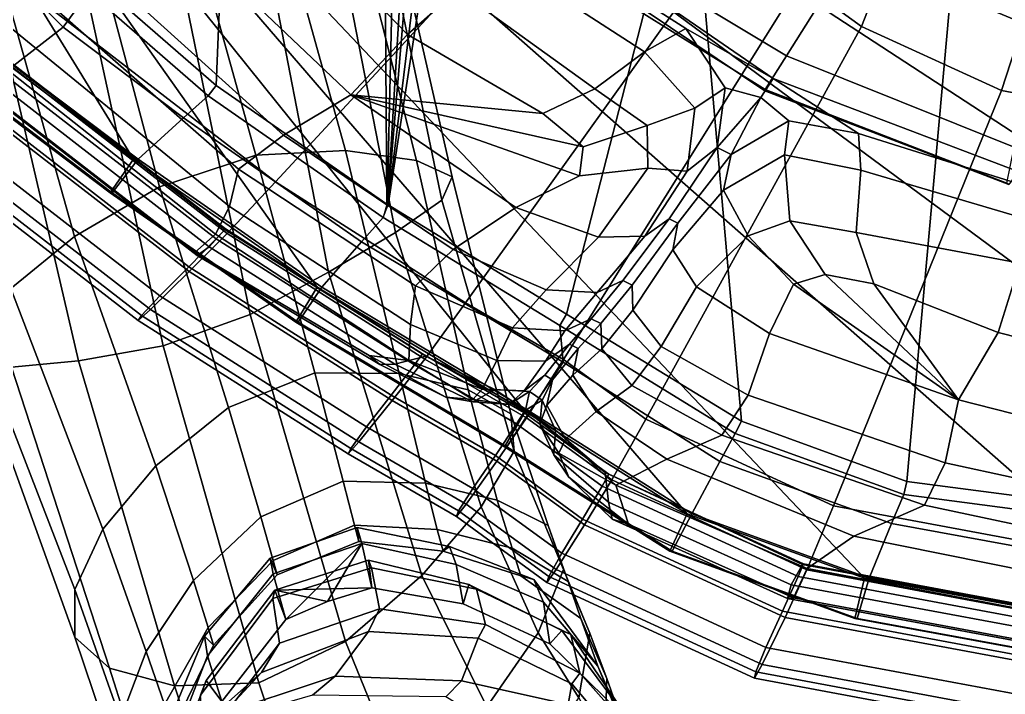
# Model space of a CAD drawing. Extents: x -0.99 to 0.99, y -0.79 to 0.79.
# Drawn here: x -0.6014 to -0.3155, y -0.5333 to -0.3376 of the extents above; entities that cross this region are included whole.
import ezdxf

# ---------------------------------------------------------------- set-up
doc = ezdxf.new("R2010")
doc.units = 0
doc.linetypes.add('SOLIDLINE', pattern=[0])
for name, color, linetype in [('1', 1, 'SOLIDLINE'), ('5', 1, 'SOLIDLINE'), ('8', 1, 'SOLIDLINE'), ('9', 1, 'SOLIDLINE'), ('bot', 1, 'SOLIDLINE'), ('leg', 1, 'SOLIDLINE')]:
    doc.layers.add(name, color=color, linetype=linetype)

msp = doc.modelspace()

# ---------------------------------------------------------------- linework, layer by layer
at = {"layer": '1'}
for points in [[(-0.078449, 0.373302, -0.13669), (-0.357274, -0.339561, -0.143683), (-0.375162, -0.326507, -0.14206)], [(-0.078449, 0.373302, -0.13669), (-0.31659, -0.358195, -0.145136), (-0.357274, -0.339561, -0.143683)], [(-0.078449, 0.373302, -0.13669), (-0.234803, -0.373565, -0.142995), (-0.31659, -0.358195, -0.145136)], [(-0.60283, -0.326225, -0.202786), (-0.493934, -0.244072, -0.144168), (-0.437443, -0.287616, -0.139072), (-0.527236, -0.384674, -0.165928)], [(-0.527236, -0.384674, -0.165928), (-0.437443, -0.287616, -0.139072), (-0.396445, -0.313912, -0.140513), (-0.472095, -0.419718, -0.180776)], [(-0.38283, -0.354708, 0.211376), (-0.444307, -0.312438, 0.214353), (-0.453956, -0.310929, 0.212966), (-0.408174, -0.340194, 0.198162)], [(-0.472095, -0.419718, -0.180776), (-0.396445, -0.313912, -0.140513), (-0.375162, -0.326507, -0.14206), (-0.443653, -0.436179, -0.199171)], [(-0.619797, -0.338902, -0.22577), (-0.60283, -0.326225, -0.202786), (-0.527236, -0.384674, -0.165928), (-0.541265, -0.399638, -0.18455)], [(-0.443653, -0.436179, -0.199171), (-0.375162, -0.326507, -0.14206), (-0.357274, -0.339561, -0.143683), (-0.419847, -0.453493, -0.221677)], [(-0.632959, -0.348282, -0.230692), (-0.619797, -0.338902, -0.22577), (-0.541265, -0.399638, -0.18455), (-0.552253, -0.410699, -0.187834)], [(-0.623312, -0.340219, -0.198934), (-0.632827, -0.34707, -0.192438), (-0.552403, -0.409269, -0.150731), (-0.544472, -0.40119, -0.157965)], [(-0.619966, -0.337717, -0.195061), (-0.623312, -0.340219, -0.198934), (-0.544472, -0.40119, -0.157965), (-0.54171, -0.398241, -0.154698)], [(-0.620267, -0.337847, -0.191746), (-0.619966, -0.337717, -0.195061), (-0.54171, -0.398241, -0.154698), (-0.541931, -0.398434, -0.151509)], [(-0.419847, -0.453493, -0.221677), (-0.357274, -0.339561, -0.143683), (-0.31659, -0.358195, -0.145136), (-0.365345, -0.478625, -0.254166)], [(-0.386452, -0.360207, 0.198431), (-0.38283, -0.354708, 0.211376), (-0.408174, -0.340194, 0.198162), (-0.396832, -0.357379, 0.192728)], [(-0.646398, -0.3576, -0.225708), (-0.632959, -0.348282, -0.230692), (-0.552253, -0.410699, -0.187834), (-0.563536, -0.421685, -0.181622)], [(-0.632827, -0.34707, -0.192438), (-0.64285, -0.354207, -0.191676), (-0.560773, -0.417684, -0.149085), (-0.552403, -0.409269, -0.150731)], [(-0.64285, -0.354207, -0.191676), (-0.649344, -0.359068, -0.200903), (-0.566143, -0.423417, -0.157333), (-0.560773, -0.417684, -0.149085)], [(-0.396832, -0.357379, 0.192728), (-0.399155, -0.374731, 0.162583), (-0.386452, -0.360207, 0.198431)], [(-0.378353, -0.366907, 0.194309), (-0.358107, -0.370608, 0.204214), (-0.38283, -0.354708, 0.211376), (-0.386452, -0.360207, 0.198431)], [(-0.358107, -0.370608, 0.204214), (-0.305234, -0.387293, 0.217152), (-0.311799, -0.381615, 0.21918), (-0.38283, -0.354708, 0.211376)], [(-0.650605, -0.360314, -0.214645), (-0.646398, -0.3576, -0.225708), (-0.563536, -0.421685, -0.181622), (-0.567115, -0.424885, -0.170472)], [(-0.649344, -0.359068, -0.200903), (-0.650605, -0.360314, -0.214645), (-0.567115, -0.424885, -0.170472), (-0.566143, -0.423417, -0.157333)], [(-0.395071, -0.376754, 0.162578), (-0.386452, -0.360207, 0.198431), (-0.399155, -0.374731, 0.162583)], [(-0.378353, -0.366907, 0.194309), (-0.386452, -0.360207, 0.198431), (-0.395071, -0.376754, 0.162578)], [(-0.365345, -0.478625, -0.254166), (-0.31659, -0.358195, -0.145136), (-0.234803, -0.373565, -0.142995), (-0.254378, -0.499304, -0.264685)], [(-0.395071, -0.376754, 0.162578), (-0.399155, -0.374731, 0.162583), (-0.413047, -0.395372, 0.107935), (-0.410476, -0.396648, 0.107894)], [(-0.541265, -0.399638, -0.18455), (-0.527236, -0.384674, -0.165928), (-0.472095, -0.419718, -0.180776), (-0.483954, -0.436036, -0.200373)], [(-0.410476, -0.396648, 0.107894), (-0.413047, -0.395372, 0.107935), (-0.426515, -0.413256, 0.031368), (-0.423787, -0.4146, 0.031236)], [(-0.552253, -0.410699, -0.187834), (-0.541265, -0.399638, -0.18455), (-0.483954, -0.436036, -0.200373), (-0.493356, -0.448105, -0.203545)], [(-0.54171, -0.398241, -0.154698), (-0.544472, -0.40119, -0.157965), (-0.486939, -0.437731, -0.173353), (-0.484599, -0.434512, -0.170022)], [(-0.541931, -0.398434, -0.151509), (-0.54171, -0.398241, -0.154698), (-0.484599, -0.434512, -0.170022), (-0.483627, -0.435216, -0.167082)], [(-0.544472, -0.40119, -0.157965), (-0.552403, -0.409269, -0.150731), (-0.493712, -0.446545, -0.165844), (-0.486939, -0.437731, -0.173353)], [(-0.563536, -0.421685, -0.181622), (-0.552253, -0.410699, -0.187834), (-0.493356, -0.448105, -0.203545), (-0.503064, -0.460092, -0.196979)], [(-0.552403, -0.409269, -0.150731), (-0.560773, -0.417684, -0.149085), (-0.500874, -0.455726, -0.163892), (-0.493712, -0.446545, -0.165844)], [(-0.423787, -0.4146, 0.031236), (-0.426515, -0.413256, 0.031368), (-0.435696, -0.424369, -0.05045), (-0.432895, -0.425725, -0.051088)], [(-0.560773, -0.417684, -0.149085), (-0.566143, -0.423417, -0.157333), (-0.505422, -0.461982, -0.172168), (-0.500874, -0.455726, -0.163892)], [(-0.483954, -0.436036, -0.200373), (-0.472095, -0.419718, -0.180776), (-0.443653, -0.436179, -0.199171), (-0.454412, -0.453112, -0.220273)], [(-0.567115, -0.424885, -0.170472), (-0.563536, -0.421685, -0.181622), (-0.503064, -0.460092, -0.196979), (-0.506184, -0.463584, -0.185549)], [(-0.566143, -0.423417, -0.157333), (-0.567115, -0.424885, -0.170472), (-0.506184, -0.463584, -0.185549), (-0.505422, -0.461982, -0.172168)], [(-0.441938, -0.431709, -0.122773), (-0.439473, -0.432969, -0.123858), (-0.432895, -0.425725, -0.051088), (-0.435696, -0.424369, -0.05045)], [(-0.439473, -0.432969, -0.123858), (-0.440945, -0.440708, -0.122579), (-0.432537, -0.433059, -0.050736), (-0.432895, -0.425725, -0.051088)], [(-0.449099, -0.440693, -0.1602), (-0.446918, -0.442054, -0.161805), (-0.439473, -0.432969, -0.123858), (-0.441938, -0.431709, -0.122773)], [(-0.484599, -0.434512, -0.170022), (-0.486939, -0.437731, -0.173353), (-0.457283, -0.454872, -0.192983), (-0.455161, -0.451529, -0.189465)], [(-0.483627, -0.435216, -0.167082), (-0.484599, -0.434512, -0.170022), (-0.455161, -0.451529, -0.189465), (-0.454729, -0.450877, -0.185206)], [(-0.446918, -0.442054, -0.161805), (-0.448476, -0.449376, -0.159057), (-0.440945, -0.440708, -0.122579), (-0.439473, -0.432969, -0.123858)], [(-0.493356, -0.448105, -0.203545), (-0.483954, -0.436036, -0.200373), (-0.454412, -0.453112, -0.220273), (-0.462996, -0.465655, -0.223853)], [(-0.463655, -0.444845, -0.174932), (-0.483627, -0.435216, -0.167082), (-0.454729, -0.450877, -0.185206)], [(-0.454412, -0.453112, -0.220273), (-0.443653, -0.436179, -0.199171), (-0.419847, -0.453493, -0.221677), (-0.429694, -0.471089, -0.244745)], [(-0.486939, -0.437731, -0.173353), (-0.493712, -0.446545, -0.165844), (-0.463457, -0.464034, -0.185594), (-0.457283, -0.454872, -0.192983)], [(-0.449829, -0.447981, -0.176056), (-0.446918, -0.442054, -0.161805), (-0.449099, -0.440693, -0.1602), (-0.453593, -0.445484, -0.172909)], [(-0.448476, -0.449376, -0.159057), (-0.446918, -0.442054, -0.161805), (-0.449829, -0.447981, -0.176056), (-0.450585, -0.454948, -0.171024)], [(-0.454729, -0.450877, -0.185206), (-0.453593, -0.445484, -0.172909), (-0.463655, -0.444845, -0.174932)], [(-0.453593, -0.445484, -0.172909), (-0.454729, -0.450877, -0.185206), (-0.449829, -0.447981, -0.176056)], [(-0.503064, -0.460092, -0.196979), (-0.493356, -0.448105, -0.203545), (-0.462996, -0.465655, -0.223853), (-0.471889, -0.478114, -0.217506)], [(-0.493712, -0.446545, -0.165844), (-0.500874, -0.455726, -0.163892), (-0.469997, -0.473578, -0.183793), (-0.463457, -0.464034, -0.185594)], [(-0.446022, -0.456693, -0.190144), (-0.449829, -0.447981, -0.176056), (-0.454729, -0.450877, -0.185206)], [(-0.455161, -0.451529, -0.189465), (-0.457283, -0.454872, -0.192983), (-0.43247, -0.47292, -0.217393), (-0.430529, -0.469444, -0.213631)], [(-0.454729, -0.450877, -0.185206), (-0.455161, -0.451529, -0.189465), (-0.430529, -0.469444, -0.213631), (-0.431611, -0.468928, -0.209185)], [(-0.446022, -0.456693, -0.190144), (-0.454729, -0.450877, -0.185206), (-0.431611, -0.468928, -0.209185)], [(-0.462996, -0.465655, -0.223853), (-0.454412, -0.453112, -0.220273), (-0.429694, -0.471089, -0.244745), (-0.437593, -0.484129, -0.248982)], [(-0.429694, -0.471089, -0.244745), (-0.419847, -0.453493, -0.221677), (-0.365345, -0.478625, -0.254166), (-0.373071, -0.497216, -0.278644)], [(-0.500874, -0.455726, -0.163892), (-0.505422, -0.461982, -0.172168), (-0.474121, -0.480076, -0.192357), (-0.469997, -0.473578, -0.183793)], [(-0.457283, -0.454872, -0.192983), (-0.463457, -0.464034, -0.185594), (-0.438143, -0.482444, -0.210368), (-0.43247, -0.47292, -0.217393)], [(-0.506184, -0.463584, -0.185549), (-0.503064, -0.460092, -0.196979), (-0.471889, -0.478114, -0.217506), (-0.474774, -0.481741, -0.205998)], [(-0.505422, -0.461982, -0.172168), (-0.506184, -0.463584, -0.185549), (-0.474774, -0.481741, -0.205998), (-0.474121, -0.480076, -0.192357)], [(-0.471889, -0.478114, -0.217506), (-0.462996, -0.465655, -0.223853), (-0.437593, -0.484129, -0.248982), (-0.445803, -0.497082, -0.243183)], [(-0.463457, -0.464034, -0.185594), (-0.469997, -0.473578, -0.183793), (-0.444161, -0.492362, -0.20896), (-0.438143, -0.482444, -0.210368)], [(-0.437593, -0.484129, -0.248982), (-0.429694, -0.471089, -0.244745), (-0.373071, -0.497216, -0.278644), (-0.379401, -0.510979, -0.283261)], [(-0.430529, -0.469444, -0.213631), (-0.43247, -0.47292, -0.217393), (-0.375627, -0.499146, -0.252492), (-0.374104, -0.49548, -0.248632)], [(-0.431611, -0.468928, -0.209185), (-0.430529, -0.469444, -0.213631), (-0.374104, -0.49548, -0.248632), (-0.374365, -0.495653, -0.245232)], [(-0.469997, -0.473578, -0.183793), (-0.474121, -0.480076, -0.192357), (-0.447929, -0.499125, -0.217921), (-0.444161, -0.492362, -0.20896)], [(-0.43247, -0.47292, -0.217393), (-0.438143, -0.482444, -0.210368), (-0.380154, -0.509202, -0.246053), (-0.375627, -0.499146, -0.252492)], [(-0.474774, -0.481741, -0.205998), (-0.471889, -0.478114, -0.217506), (-0.445803, -0.497082, -0.243183), (-0.448492, -0.500856, -0.231767)], [(-0.474121, -0.480076, -0.192357), (-0.474774, -0.481741, -0.205998), (-0.448492, -0.500856, -0.231767), (-0.447929, -0.499125, -0.217921)], [(-0.373071, -0.497216, -0.278644), (-0.365345, -0.478625, -0.254166), (-0.254378, -0.499304, -0.264685), (-0.257686, -0.518705, -0.28855)], [(-0.438143, -0.482444, -0.210368), (-0.444161, -0.492362, -0.20896), (-0.384978, -0.51967, -0.244997), (-0.380154, -0.509202, -0.246053)], [(-0.445803, -0.497082, -0.243183), (-0.437593, -0.484129, -0.248982), (-0.379401, -0.510979, -0.283261), (-0.386051, -0.524649, -0.278139)], [(-0.444161, -0.492362, -0.20896), (-0.447929, -0.499125, -0.217921), (-0.387934, -0.526805, -0.253897), (-0.384978, -0.51967, -0.244997)], [(-0.448492, -0.500856, -0.231767), (-0.445803, -0.497082, -0.243183), (-0.386051, -0.524649, -0.278139), (-0.388288, -0.52863, -0.267304)], [(-0.379401, -0.510979, -0.283261), (-0.373071, -0.497216, -0.278644), (-0.257686, -0.518705, -0.28855), (-0.260825, -0.533062, -0.292931)], [(-0.374104, -0.49548, -0.248632), (-0.375627, -0.499146, -0.252492), (-0.259793, -0.520719, -0.263832), (-0.259122, -0.516889, -0.260166)], [(-0.374365, -0.495653, -0.245232), (-0.374104, -0.49548, -0.248632), (-0.259122, -0.516889, -0.260166), (-0.259287, -0.517086, -0.25698)], [(-0.447929, -0.499125, -0.217921), (-0.448492, -0.500856, -0.231767), (-0.388288, -0.52863, -0.267304), (-0.387934, -0.526805, -0.253897)], [(-0.375627, -0.499146, -0.252492), (-0.380154, -0.509202, -0.246053), (-0.26199, -0.531203, -0.257591), (-0.259793, -0.520719, -0.263832)], [(-0.386051, -0.524649, -0.278139), (-0.379401, -0.510979, -0.283261), (-0.260825, -0.533062, -0.292931), (-0.26431, -0.54732, -0.287956)], [(-0.380154, -0.509202, -0.246053), (-0.384978, -0.51967, -0.244997), (-0.264387, -0.542129, -0.25642), (-0.26199, -0.531203, -0.257591)], [(-0.384978, -0.51967, -0.244997), (-0.387934, -0.526805, -0.253897), (-0.265689, -0.549569, -0.26479), (-0.264387, -0.542129, -0.25642)], [(-0.388288, -0.52863, -0.267304), (-0.386051, -0.524649, -0.278139), (-0.26431, -0.54732, -0.287956), (-0.26562, -0.551474, -0.27756)], [(-0.387934, -0.526805, -0.253897), (-0.388288, -0.52863, -0.267304), (-0.26562, -0.551474, -0.27756), (-0.265689, -0.549569, -0.26479)]]:
    msp.add_3dface(points, dxfattribs=at)
at = {"layer": '5'}
for points in [[(-0.360016, -0.317919, 0.354181), (-0.298265, -0.343669, 0.359447), (-0.280662, -0.297073, 0.451169), (-0.332414, -0.275139, 0.448842)], [(-0.439285, -0.311834, 0.274953), (-0.379012, -0.348141, 0.272626), (-0.360016, -0.317919, 0.354181), (-0.417008, -0.284306, 0.35578)], [(-0.385168, -0.357895, 0.237336), (-0.379012, -0.348141, 0.272626), (-0.439285, -0.311834, 0.274953), (-0.448145, -0.318558, 0.240047)], [(-0.38283, -0.354708, 0.211376), (-0.385287, -0.358287, 0.220491), (-0.447119, -0.316689, 0.221799), (-0.444307, -0.312438, 0.214353)], [(-0.448145, -0.318558, 0.240047), (-0.447119, -0.316689, 0.221799), (-0.385287, -0.358287, 0.220491), (-0.385168, -0.357895, 0.237336)], [(-0.379012, -0.348141, 0.272626), (-0.31298, -0.374602, 0.277281), (-0.298265, -0.343669, 0.359447), (-0.360016, -0.317919, 0.354181)], [(-0.315063, -0.38502, 0.242174), (-0.31298, -0.374602, 0.277281), (-0.379012, -0.348141, 0.272626), (-0.385168, -0.357895, 0.237336)], [(-0.311799, -0.381615, 0.21918), (-0.314487, -0.385408, 0.226119), (-0.385287, -0.358287, 0.220491), (-0.38283, -0.354708, 0.211376)], [(-0.385168, -0.357895, 0.237336), (-0.385287, -0.358287, 0.220491), (-0.314487, -0.385408, 0.226119), (-0.315063, -0.38502, 0.242174)]]:
    msp.add_3dface(points, dxfattribs=at)
at = {"layer": '8'}
for points in [[(-0.528358, -0.275906, 0.220274), (-0.542784, -0.286315, 0.19344), (-0.4889, -0.341933, 0.177016), (-0.474295, -0.328979, 0.201441)], [(-0.565482, -0.30238, 0.12733), (-0.505397, -0.359429, 0.118203), (-0.4889, -0.341933, 0.177016), (-0.542784, -0.286315, 0.19344)], [(-0.586222, -0.31572, 0.030135), (-0.524924, -0.371111, 0.033688), (-0.505397, -0.359429, 0.118203), (-0.565482, -0.30238, 0.12733)], [(-0.453956, -0.310929, 0.212966), (-0.463292, -0.319016, 0.208211), (-0.420153, -0.346971, 0.193109), (-0.408174, -0.340194, 0.198162)], [(-0.602416, -0.324526, -0.052624), (-0.538004, -0.381017, -0.040469), (-0.524924, -0.371111, 0.033688), (-0.586222, -0.31572, 0.030135)], [(-0.434557, -0.357693, 0.189878), (-0.420153, -0.346971, 0.193109), (-0.463292, -0.319016, 0.208211), (-0.474295, -0.328979, 0.201441)], [(-0.602416, -0.324526, -0.052624), (-0.614044, -0.331727, -0.120848), (-0.540602, -0.391833, -0.094914), (-0.538004, -0.381017, -0.040469)], [(-0.474295, -0.328979, 0.201441), (-0.4889, -0.341933, 0.177016), (-0.44973, -0.364792, 0.174947), (-0.434557, -0.357693, 0.189878)], [(-0.614044, -0.331727, -0.120848), (-0.62262, -0.338299, -0.155508), (-0.544673, -0.399841, -0.12036), (-0.540602, -0.391833, -0.094914)], [(-0.62262, -0.338299, -0.155508), (-0.629726, -0.344008, -0.172171), (-0.550619, -0.405127, -0.132447), (-0.544673, -0.399841, -0.12036)], [(-0.541931, -0.398434, -0.151509), (-0.546469, -0.403516, -0.146419), (-0.626004, -0.341866, -0.187221), (-0.620267, -0.337847, -0.191746)], [(-0.396832, -0.357379, 0.192728), (-0.408174, -0.340194, 0.198162), (-0.420153, -0.346971, 0.193109), (-0.405557, -0.363283, 0.191248)], [(-0.629867, -0.344405, -0.180866), (-0.626004, -0.341866, -0.187221), (-0.546469, -0.403516, -0.146419), (-0.549946, -0.406027, -0.14008)], [(-0.505397, -0.359429, 0.118203), (-0.44973, -0.364792, 0.174947), (-0.4889, -0.341933, 0.177016)], [(-0.549946, -0.406027, -0.14008), (-0.550619, -0.405127, -0.132447), (-0.629726, -0.344008, -0.172171), (-0.629867, -0.344405, -0.180866)], [(-0.419389, -0.36832, 0.185769), (-0.405557, -0.363283, 0.191248), (-0.420153, -0.346971, 0.193109), (-0.434557, -0.357693, 0.189878)], [(-0.405557, -0.363283, 0.191248), (-0.407843, -0.381558, 0.160366), (-0.399155, -0.374731, 0.162583), (-0.396832, -0.357379, 0.192728)], [(-0.524924, -0.371111, 0.033688), (-0.475733, -0.404262, 0.034963), (-0.457524, -0.392128, 0.112138), (-0.505397, -0.359429, 0.118203)], [(-0.505397, -0.359429, 0.118203), (-0.457524, -0.392128, 0.112138), (-0.43903, -0.382888, 0.155433)], [(-0.505397, -0.359429, 0.118203), (-0.43903, -0.382888, 0.155433), (-0.43794, -0.374496, 0.169872)], [(-0.505397, -0.359429, 0.118203), (-0.43794, -0.374496, 0.169872), (-0.44973, -0.364792, 0.174947)], [(-0.419389, -0.36832, 0.185769), (-0.434557, -0.357693, 0.189878), (-0.44973, -0.364792, 0.174947), (-0.43794, -0.374496, 0.169872)], [(-0.419204, -0.380708, 0.165889), (-0.407843, -0.381558, 0.160366), (-0.405557, -0.363283, 0.191248), (-0.419389, -0.36832, 0.185769)], [(-0.43794, -0.374496, 0.169872), (-0.43903, -0.382888, 0.155433), (-0.419204, -0.380708, 0.165889), (-0.419389, -0.36832, 0.185769)], [(-0.538004, -0.381017, -0.040469), (-0.486579, -0.414834, -0.040478), (-0.475733, -0.404262, 0.034963), (-0.524924, -0.371111, 0.033688)], [(-0.399155, -0.374731, 0.162583), (-0.407843, -0.381558, 0.160366), (-0.420048, -0.400441, 0.109652), (-0.413047, -0.395372, 0.107935)], [(-0.538004, -0.381017, -0.040469), (-0.540602, -0.391833, -0.094914), (-0.488068, -0.426022, -0.10293), (-0.486579, -0.414834, -0.040478)], [(-0.419204, -0.380708, 0.165889), (-0.43903, -0.382888, 0.155433), (-0.457524, -0.392128, 0.112138), (-0.43353, -0.400703, 0.111901)], [(-0.43353, -0.400703, 0.111901), (-0.420048, -0.400441, 0.109652), (-0.407843, -0.381558, 0.160366), (-0.419204, -0.380708, 0.165889)], [(-0.540602, -0.391833, -0.094914), (-0.544673, -0.399841, -0.12036), (-0.4886, -0.436495, -0.13491), (-0.488068, -0.426022, -0.10293)], [(-0.43353, -0.400703, 0.111901), (-0.457524, -0.392128, 0.112138), (-0.475733, -0.404262, 0.034963), (-0.448706, -0.415992, 0.034268)], [(-0.413047, -0.395372, 0.107935), (-0.420048, -0.400441, 0.109652), (-0.433952, -0.416734, 0.032734), (-0.426515, -0.413256, 0.031368)], [(-0.544673, -0.399841, -0.12036), (-0.550619, -0.405127, -0.132447), (-0.500028, -0.434982, -0.139427), (-0.4886, -0.436495, -0.13491)], [(-0.546469, -0.403516, -0.146419), (-0.541931, -0.398434, -0.151509), (-0.483627, -0.435216, -0.167082), (-0.492609, -0.437575, -0.158107)], [(-0.448706, -0.415992, 0.034268), (-0.433952, -0.416734, 0.032734), (-0.420048, -0.400441, 0.109652), (-0.43353, -0.400703, 0.111901)], [(-0.496985, -0.437599, -0.148458), (-0.500028, -0.434982, -0.139427), (-0.550619, -0.405127, -0.132447), (-0.549946, -0.406027, -0.14008)], [(-0.549946, -0.406027, -0.14008), (-0.546469, -0.403516, -0.146419), (-0.492609, -0.437575, -0.158107), (-0.496985, -0.437599, -0.148458)], [(-0.448706, -0.415992, 0.034268), (-0.475733, -0.404262, 0.034963), (-0.486579, -0.414834, -0.040478), (-0.458523, -0.426955, -0.044781)], [(-0.426515, -0.413256, 0.031368), (-0.433952, -0.416734, 0.032734), (-0.443296, -0.427848, -0.048327), (-0.435696, -0.424369, -0.05045)], [(-0.458523, -0.426955, -0.044781), (-0.486579, -0.414834, -0.040478), (-0.488068, -0.426022, -0.10293), (-0.463074, -0.436492, -0.112619)], [(-0.458523, -0.426955, -0.044781), (-0.443296, -0.427848, -0.048327), (-0.433952, -0.416734, 0.032734), (-0.448706, -0.415992, 0.034268)], [(-0.435696, -0.424369, -0.05045), (-0.443296, -0.427848, -0.048327), (-0.448921, -0.436653, -0.119155), (-0.441938, -0.431709, -0.122773)], [(-0.463074, -0.436492, -0.112619), (-0.488068, -0.426022, -0.10293), (-0.4886, -0.436495, -0.13491), (-0.467288, -0.444772, -0.144917)], [(-0.463074, -0.436492, -0.112619), (-0.448921, -0.436653, -0.119155), (-0.443296, -0.427848, -0.048327), (-0.458523, -0.426955, -0.044781)], [(-0.441938, -0.431709, -0.122773), (-0.448921, -0.436653, -0.119155), (-0.455116, -0.44531, -0.154359), (-0.449099, -0.440693, -0.1602)], [(-0.500028, -0.434982, -0.139427), (-0.496985, -0.437599, -0.148458), (-0.477839, -0.447067, -0.15427)], [(-0.477839, -0.447067, -0.15427), (-0.470028, -0.44779, -0.152231), (-0.4886, -0.436495, -0.13491), (-0.500028, -0.434982, -0.139427)], [(-0.483627, -0.435216, -0.167082), (-0.463655, -0.444845, -0.174932), (-0.469921, -0.448444, -0.16642), (-0.492609, -0.437575, -0.158107)], [(-0.467288, -0.444772, -0.144917), (-0.4886, -0.436495, -0.13491), (-0.470028, -0.44779, -0.152231)], [(-0.467288, -0.444772, -0.144917), (-0.455116, -0.44531, -0.154359), (-0.448921, -0.436653, -0.119155), (-0.463074, -0.436492, -0.112619)], [(-0.496985, -0.437599, -0.148458), (-0.492609, -0.437575, -0.158107), (-0.469921, -0.448444, -0.16642), (-0.477839, -0.447067, -0.15427)], [(-0.455116, -0.44531, -0.154359), (-0.459436, -0.449252, -0.164072), (-0.453593, -0.445484, -0.172909), (-0.449099, -0.440693, -0.1602)], [(-0.470028, -0.44779, -0.152231), (-0.459436, -0.449252, -0.164072), (-0.455116, -0.44531, -0.154359), (-0.467288, -0.444772, -0.144917)], [(-0.463655, -0.444845, -0.174932), (-0.453593, -0.445484, -0.172909), (-0.459436, -0.449252, -0.164072), (-0.469921, -0.448444, -0.16642)], [(-0.477839, -0.447067, -0.15427), (-0.469921, -0.448444, -0.16642), (-0.459436, -0.449252, -0.164072), (-0.470028, -0.44779, -0.152231)]]:
    msp.add_3dface(points, dxfattribs=at)
at = {"layer": '9'}
for points in [[(-0.397253, -0.387081, 0.159347), (-0.379622, -0.376828, 0.191561), (-0.378353, -0.366907, 0.194309), (-0.395071, -0.376754, 0.162578)], [(-0.379622, -0.376828, 0.191561), (-0.357392, -0.381258, 0.202471), (-0.358107, -0.370608, 0.204214), (-0.378353, -0.366907, 0.194309)], [(-0.358107, -0.370608, 0.204214), (-0.357392, -0.381258, 0.202471), (-0.307648, -0.395985, 0.215814), (-0.305234, -0.387293, 0.217152)], [(-0.410476, -0.396648, 0.107894), (-0.412, -0.404405, 0.109476), (-0.397253, -0.387081, 0.159347), (-0.395071, -0.376754, 0.162578)], [(-0.378049, -0.395983, 0.174399), (-0.379622, -0.376828, 0.191561), (-0.397253, -0.387081, 0.159347), (-0.390149, -0.400263, 0.155941)], [(-0.379622, -0.376828, 0.191561), (-0.378049, -0.395983, 0.174399), (-0.358792, -0.399388, 0.184235), (-0.357392, -0.381258, 0.202471)], [(-0.31133, -0.408235, 0.203649), (-0.307648, -0.395985, 0.215814), (-0.357392, -0.381258, 0.202471), (-0.358792, -0.399388, 0.184235)], [(-0.390149, -0.400263, 0.155941), (-0.397253, -0.387081, 0.159347), (-0.412, -0.404405, 0.109476), (-0.405121, -0.415059, 0.110562)], [(-0.423787, -0.4146, 0.031236), (-0.423534, -0.421865, 0.03223), (-0.412, -0.404405, 0.109476), (-0.410476, -0.396648, 0.107894)], [(-0.390149, -0.400263, 0.155941), (-0.376961, -0.414368, 0.148739), (-0.367779, -0.411564, 0.162645), (-0.378049, -0.395983, 0.174399)], [(-0.367779, -0.411564, 0.162645), (-0.35362, -0.4142, 0.169304), (-0.358792, -0.399388, 0.184235), (-0.378049, -0.395983, 0.174399)], [(-0.405121, -0.415059, 0.110562), (-0.383893, -0.428676, 0.110509), (-0.376961, -0.414368, 0.148739), (-0.390149, -0.400263, 0.155941)], [(-0.358792, -0.399388, 0.184235), (-0.35362, -0.4142, 0.169304), (-0.31761, -0.42837, 0.17018), (-0.31133, -0.408235, 0.203649)], [(-0.405121, -0.415059, 0.110562), (-0.412, -0.404405, 0.109476), (-0.423534, -0.421865, 0.03223), (-0.415313, -0.432442, 0.032656)], [(-0.31133, -0.408235, 0.203649), (-0.31761, -0.42837, 0.17018), (-0.239099, -0.44829, 0.172637), (-0.233812, -0.425641, 0.214302)], [(-0.329143, -0.447836, 0.114396), (-0.367779, -0.411564, 0.162645), (-0.376961, -0.414368, 0.148739)], [(-0.329143, -0.447836, 0.114396), (-0.35362, -0.4142, 0.169304), (-0.367779, -0.411564, 0.162645)], [(-0.329143, -0.447836, 0.114396), (-0.376961, -0.414368, 0.148739), (-0.383893, -0.428676, 0.110509)], [(-0.329143, -0.447836, 0.114396), (-0.31761, -0.42837, 0.17018), (-0.35362, -0.4142, 0.169304)], [(-0.432895, -0.425725, -0.051088), (-0.432537, -0.433059, -0.050736), (-0.423534, -0.421865, 0.03223), (-0.423787, -0.4146, 0.031236)], [(-0.415313, -0.432442, 0.032656), (-0.390123, -0.446556, 0.030999), (-0.383893, -0.428676, 0.110509), (-0.405121, -0.415059, 0.110562)], [(-0.415313, -0.432442, 0.032656), (-0.423534, -0.421865, 0.03223), (-0.432537, -0.433059, -0.050736), (-0.423908, -0.443742, -0.052395)], [(-0.390123, -0.446556, 0.030999), (-0.333012, -0.466153, 0.025661), (-0.329143, -0.447836, 0.114396), (-0.383893, -0.428676, 0.110509)], [(-0.329143, -0.447836, 0.114396), (-0.244371, -0.46947, 0.110799), (-0.239099, -0.44829, 0.172637), (-0.31761, -0.42837, 0.17018)], [(-0.423908, -0.443742, -0.052395), (-0.432537, -0.433059, -0.050736), (-0.440945, -0.440708, -0.122579), (-0.434196, -0.451281, -0.124958)], [(-0.423908, -0.443742, -0.052395), (-0.397725, -0.458078, -0.058947), (-0.390123, -0.446556, 0.030999), (-0.415313, -0.432442, 0.032656)], [(-0.434196, -0.451281, -0.124958), (-0.440945, -0.440708, -0.122579), (-0.448476, -0.449376, -0.159057), (-0.443094, -0.459328, -0.1613)], [(-0.434196, -0.451281, -0.124958), (-0.413687, -0.465072, -0.135214), (-0.397725, -0.458078, -0.058947), (-0.423908, -0.443742, -0.052395)], [(-0.446522, -0.463838, -0.18557), (-0.450585, -0.454948, -0.171024), (-0.449829, -0.447981, -0.176056), (-0.446022, -0.456693, -0.190144)], [(-0.397725, -0.458078, -0.058947), (-0.338983, -0.47847, -0.073711), (-0.333012, -0.466153, 0.025661), (-0.390123, -0.446556, 0.030999)], [(-0.333012, -0.466153, 0.025661), (-0.247511, -0.484694, 0.018046), (-0.244371, -0.46947, 0.110799), (-0.329143, -0.447836, 0.114396)], [(-0.443094, -0.459328, -0.1613), (-0.448476, -0.449376, -0.159057), (-0.450585, -0.454948, -0.171024), (-0.445067, -0.463334, -0.170433)], [(-0.443094, -0.459328, -0.1613), (-0.428482, -0.472619, -0.174384), (-0.413687, -0.465072, -0.135214), (-0.434196, -0.451281, -0.124958)], [(-0.446522, -0.463838, -0.18557), (-0.442118, -0.47026, -0.181308), (-0.445067, -0.463334, -0.170433), (-0.450585, -0.454948, -0.171024)], [(-0.430633, -0.477568, -0.206266), (-0.446522, -0.463838, -0.18557), (-0.446022, -0.456693, -0.190144), (-0.431611, -0.468928, -0.209185)], [(-0.445067, -0.463334, -0.170433), (-0.428482, -0.472619, -0.174384), (-0.443094, -0.459328, -0.1613)], [(-0.397725, -0.458078, -0.058947), (-0.413687, -0.465072, -0.135214), (-0.359416, -0.487448, -0.162386), (-0.338983, -0.47847, -0.073711)], [(-0.442118, -0.47026, -0.181308), (-0.446522, -0.463838, -0.18557), (-0.430633, -0.477568, -0.206266), (-0.429536, -0.482467, -0.199104)], [(-0.424832, -0.483964, -0.19356), (-0.428482, -0.472619, -0.174384), (-0.445067, -0.463334, -0.170433), (-0.442118, -0.47026, -0.181308)], [(-0.413687, -0.465072, -0.135214), (-0.428482, -0.472619, -0.174384), (-0.372995, -0.496788, -0.205237), (-0.359416, -0.487448, -0.162386)], [(-0.338983, -0.47847, -0.073711), (-0.250274, -0.497323, -0.085055), (-0.247511, -0.484694, 0.018046), (-0.333012, -0.466153, 0.025661)], [(-0.442118, -0.47026, -0.181308), (-0.429536, -0.482467, -0.199104), (-0.424832, -0.483964, -0.19356)], [(-0.377619, -0.501531, -0.239471), (-0.430633, -0.477568, -0.206266), (-0.431611, -0.468928, -0.209185), (-0.374365, -0.495653, -0.245232)], [(-0.428482, -0.472619, -0.174384), (-0.424832, -0.483964, -0.19356), (-0.376992, -0.505324, -0.223129), (-0.372995, -0.496788, -0.205237)], [(-0.429536, -0.482467, -0.199104), (-0.430633, -0.477568, -0.206266), (-0.377619, -0.501531, -0.239471), (-0.378707, -0.505479, -0.231954)], [(-0.338983, -0.47847, -0.073711), (-0.359416, -0.487448, -0.162386), (-0.255768, -0.508259, -0.177641), (-0.250274, -0.497323, -0.085055)], [(-0.378707, -0.505479, -0.231954), (-0.376992, -0.505324, -0.223129), (-0.424832, -0.483964, -0.19356), (-0.429536, -0.482467, -0.199104)], [(-0.359416, -0.487448, -0.162386), (-0.372995, -0.496788, -0.205237), (-0.26028, -0.518206, -0.219979), (-0.255768, -0.508259, -0.177641)], [(-0.259287, -0.517086, -0.25698), (-0.260815, -0.52319, -0.251972), (-0.377619, -0.501531, -0.239471), (-0.374365, -0.495653, -0.245232)], [(-0.372995, -0.496788, -0.205237), (-0.376992, -0.505324, -0.223129), (-0.261953, -0.526638, -0.236641), (-0.26028, -0.518206, -0.219979)], [(-0.378707, -0.505479, -0.231954), (-0.377619, -0.501531, -0.239471), (-0.260815, -0.52319, -0.251972), (-0.261869, -0.527156, -0.245204)], [(-0.261869, -0.527156, -0.245204), (-0.261953, -0.526638, -0.236641), (-0.376992, -0.505324, -0.223129), (-0.378707, -0.505479, -0.231954)]]:
    msp.add_3dface(points, dxfattribs=at)
at = {"layer": 'bot'}
for points in [[(-0.747472, -0.087281, -0.237876), (-0.604478, -0.350867, -0.263323), (-0.568407, -0.378083, -0.275918)], [(-0.747472, -0.087281, -0.237876), (-0.568407, -0.378083, -0.275918), (-0.515106, -0.415168, -0.29271)], [(-0.747472, -0.087281, -0.237876), (-0.515106, -0.415168, -0.29271), (-0.454788, -0.451221, -0.291745)], [(-0.747472, -0.087281, -0.237876), (-0.454788, -0.451221, -0.291745), (-0.407816, -0.4809, -0.285953)], [(-0.747472, -0.087281, -0.237876), (-0.407816, -0.4809, -0.285953), (-0.35634, -0.499574, -0.284188)], [(-0.747472, -0.087281, -0.237876), (-0.35634, -0.499574, -0.284188), (-0.258202, -0.517515, -0.285007)], [(-0.747472, -0.087281, -0.237876), (-0.258202, -0.517515, -0.285007), (-0.153982, -0.525869, -0.281586)], [(-0.747472, -0.087281, -0.237876), (-0.153982, -0.525869, -0.281586), (-0.080644, -0.5219, -0.28083)], [(-0.747472, -0.087281, -0.237876), (-0.080644, -0.5219, -0.28083), (-0.006176, -0.510575, -0.276463)], [(-0.747472, -0.087281, -0.237876), (-0.006176, -0.510575, -0.276463), (0.064382, -0.492588, -0.269085)], [(-0.747472, -0.087281, -0.237876), (0.064382, -0.492588, -0.269085), (0.111974, -0.473724, -0.268132)], [(-0.747472, -0.087281, -0.237876), (0.111974, -0.473724, -0.268132), (0.159568, -0.454862, -0.278037)], [(-0.747472, -0.087281, -0.237876), (0.159568, -0.454862, -0.278037), (0.21165, -0.422487, -0.291576)], [(-0.747472, -0.087281, -0.237876), (0.21165, -0.422487, -0.291576), (0.253215, -0.393932, -0.295181)], [(-0.747472, -0.087281, -0.237876), (0.253215, -0.393932, -0.295181), (0.284279, -0.369191, -0.288851)], [(-0.747472, -0.087281, -0.237876), (0.284279, -0.369191, -0.288851), (0.315515, -0.33753, -0.269409)], [(-0.539633, -0.238205, -0.336599), (-0.544433, -0.356724, -0.301148), (-0.579039, -0.326566, -0.286263)], [(-0.539633, -0.238205, -0.336599), (-0.495874, -0.253476, -0.343243), (-0.494933, -0.391088, -0.316601), (-0.544433, -0.356724, -0.301148)], [(-0.491671, -0.254973, -0.342161), (-0.49486, -0.391445, -0.316516), (-0.494933, -0.391088, -0.316601), (-0.495874, -0.253476, -0.343243)], [(-0.494773, -0.391438, -0.31646), (-0.49486, -0.391445, -0.316516), (-0.491671, -0.254973, -0.342161), (-0.486579, -0.25683, -0.338378)], [(-0.486579, -0.25683, -0.338378), (-0.483489, -0.257943, -0.338778), (-0.49472, -0.391444, -0.316469), (-0.494773, -0.391438, -0.31646)], [(-0.483489, -0.257943, -0.338778), (-0.478483, -0.259582, -0.343968), (-0.494634, -0.391469, -0.316558), (-0.49472, -0.391444, -0.316469)], [(-0.474576, -0.260886, -0.345831), (-0.494537, -0.391291, -0.316634), (-0.494634, -0.391469, -0.316558), (-0.478483, -0.259582, -0.343968)], [(-0.442793, -0.42302, -0.313467), (-0.494537, -0.391291, -0.316634), (-0.474576, -0.260886, -0.345831), (-0.407023, -0.283742, -0.351705)], [(-0.392086, -0.45409, -0.310281), (-0.442793, -0.42302, -0.313467), (-0.407023, -0.283742, -0.351705)], [(-0.407023, -0.283742, -0.351705), (-0.328944, -0.302505, -0.354956), (-0.344116, -0.471576, -0.30774), (-0.392086, -0.45409, -0.310281)], [(-0.624139, -0.304644, -0.280119), (-0.615795, -0.299338, -0.271738), (-0.581428, -0.329513, -0.286621), (-0.588844, -0.339746, -0.297199)], [(-0.328944, -0.302505, -0.354956), (-0.261118, -0.310973, -0.354716), (-0.248489, -0.484006, -0.306954), (-0.344116, -0.471576, -0.30774)], [(-0.639607, -0.31462, -0.279475), (-0.624139, -0.304644, -0.280119), (-0.588844, -0.339746, -0.297199), (-0.603147, -0.350867, -0.297096)], [(-0.581428, -0.329513, -0.286621), (-0.579039, -0.326566, -0.286263), (-0.544433, -0.356724, -0.301148), (-0.546779, -0.359716, -0.301745)], [(-0.588844, -0.339746, -0.297199), (-0.581428, -0.329513, -0.286621), (-0.546779, -0.359716, -0.301745), (-0.553913, -0.366103, -0.310695)], [(-0.603147, -0.350867, -0.297096), (-0.588844, -0.339746, -0.297199), (-0.553913, -0.366103, -0.310695), (-0.567077, -0.378084, -0.31102)], [(-0.604478, -0.350867, -0.263323), (-0.612148, -0.359947, -0.272195), (-0.575236, -0.387844, -0.285087), (-0.568407, -0.378083, -0.275918)], [(-0.567077, -0.378084, -0.31102), (-0.57458, -0.387844, -0.302399), (-0.611492, -0.359947, -0.288847), (-0.603147, -0.350867, -0.297096)], [(-0.546779, -0.359716, -0.301745), (-0.544433, -0.356724, -0.301148), (-0.494933, -0.391088, -0.316601), (-0.496029, -0.39501, -0.317735)], [(-0.612148, -0.359947, -0.272195), (-0.611492, -0.359947, -0.288847), (-0.57458, -0.387844, -0.302399), (-0.575236, -0.387844, -0.285087)], [(-0.553913, -0.366103, -0.310695), (-0.546779, -0.359716, -0.301745), (-0.496029, -0.39501, -0.317735), (-0.502266, -0.402031, -0.326971)], [(-0.567077, -0.378084, -0.31102), (-0.553913, -0.366103, -0.310695), (-0.502266, -0.402031, -0.326971), (-0.513775, -0.415168, -0.327814)], [(-0.568407, -0.378083, -0.275918), (-0.575236, -0.387844, -0.285087), (-0.521363, -0.425322, -0.301858), (-0.515106, -0.415168, -0.29271)], [(-0.513775, -0.415168, -0.327814), (-0.520707, -0.425322, -0.319165), (-0.57458, -0.387844, -0.302399), (-0.567077, -0.378084, -0.31102)], [(-0.575236, -0.387844, -0.285087), (-0.57458, -0.387844, -0.302399), (-0.520707, -0.425322, -0.319165), (-0.521363, -0.425322, -0.301858)], [(-0.496029, -0.39501, -0.317735), (-0.494537, -0.391291, -0.316634), (-0.442793, -0.42302, -0.313467), (-0.444733, -0.426308, -0.314652)], [(-0.502266, -0.402031, -0.326971), (-0.496029, -0.39501, -0.317735), (-0.444733, -0.426308, -0.314652), (-0.443812, -0.436975, -0.326035)], [(-0.513775, -0.415168, -0.327814), (-0.502266, -0.402031, -0.326971), (-0.443812, -0.436975, -0.326035), (-0.453458, -0.451221, -0.326849)], [(-0.515106, -0.415168, -0.29271), (-0.521363, -0.425322, -0.301858), (-0.46078, -0.461544, -0.300884), (-0.454788, -0.451221, -0.291745)], [(-0.453458, -0.451221, -0.326849), (-0.460124, -0.461543, -0.318191), (-0.520707, -0.425322, -0.319165), (-0.513775, -0.415168, -0.327814)], [(-0.444733, -0.426308, -0.314652), (-0.442793, -0.42302, -0.313467), (-0.392086, -0.45409, -0.310281), (-0.393906, -0.457606, -0.311321)], [(-0.521363, -0.425322, -0.301858), (-0.520707, -0.425322, -0.319165), (-0.460124, -0.461543, -0.318191), (-0.46078, -0.461544, -0.300884)], [(-0.443812, -0.436975, -0.326035), (-0.444733, -0.426308, -0.314652), (-0.393906, -0.457606, -0.311321), (-0.398319, -0.465718, -0.320426)], [(-0.453458, -0.451221, -0.326849), (-0.443812, -0.436975, -0.326035), (-0.398319, -0.465718, -0.320426), (-0.406485, -0.480901, -0.321056)], [(-0.454788, -0.451221, -0.291745), (-0.46078, -0.461544, -0.300884), (-0.412794, -0.49178, -0.295053), (-0.407816, -0.4809, -0.285953)], [(-0.406485, -0.480901, -0.321056), (-0.412138, -0.49178, -0.312365), (-0.460124, -0.461543, -0.318191), (-0.453458, -0.451221, -0.326849)], [(-0.393906, -0.457606, -0.311321), (-0.392086, -0.45409, -0.310281), (-0.344116, -0.471576, -0.30774), (-0.344967, -0.475373, -0.308765)], [(-0.398319, -0.465718, -0.320426), (-0.393906, -0.457606, -0.311321), (-0.344967, -0.475373, -0.308765), (-0.348506, -0.483791, -0.317809)], [(-0.46078, -0.461544, -0.300884), (-0.460124, -0.461543, -0.318191), (-0.412138, -0.49178, -0.312365), (-0.412794, -0.49178, -0.295053)], [(-0.406485, -0.480901, -0.321056), (-0.398319, -0.465718, -0.320426), (-0.348506, -0.483791, -0.317809), (-0.35501, -0.499574, -0.31836)], [(-0.344967, -0.475373, -0.308765), (-0.344116, -0.471576, -0.30774), (-0.248489, -0.484006, -0.306954), (-0.248908, -0.488015, -0.307829)], [(-0.348506, -0.483791, -0.317809), (-0.344967, -0.475373, -0.308765), (-0.248908, -0.488015, -0.307829), (-0.253442, -0.501167, -0.319504)], [(-0.407816, -0.4809, -0.285953), (-0.412794, -0.49178, -0.295053), (-0.359165, -0.511263, -0.292974), (-0.35634, -0.499574, -0.284188)], [(-0.35501, -0.499574, -0.31836), (-0.358509, -0.511263, -0.309825), (-0.412138, -0.49178, -0.312365), (-0.406485, -0.480901, -0.321056)], [(-0.35501, -0.499574, -0.31836), (-0.348506, -0.483791, -0.317809), (-0.253442, -0.501167, -0.319504), (-0.256872, -0.517514, -0.32011)], [(-0.412794, -0.49178, -0.295053), (-0.412138, -0.49178, -0.312365), (-0.358509, -0.511263, -0.309825), (-0.359165, -0.511263, -0.292974)], [(-0.35634, -0.499574, -0.284188), (-0.359165, -0.511263, -0.292974), (-0.25944, -0.529523, -0.293962), (-0.258202, -0.517515, -0.285007)], [(-0.256872, -0.517514, -0.32011), (-0.258784, -0.529523, -0.311274), (-0.358509, -0.511263, -0.309825), (-0.35501, -0.499574, -0.31836)], [(-0.359165, -0.511263, -0.292974), (-0.358509, -0.511263, -0.309825), (-0.258784, -0.529523, -0.311274), (-0.25944, -0.529523, -0.293962)]]:
    msp.add_3dface(points, dxfattribs=at)
at = {"layer": 'leg'}
for points in [[(-0.557719, -0.310381, -0.193404), (-0.534545, -0.423076, -0.196488), (-0.511891, -0.410874, -0.208001), (-0.53225, -0.30539, -0.202749)], [(-0.53225, -0.30539, -0.202749), (-0.511891, -0.410874, -0.208001), (-0.492456, -0.399302, -0.225704), (-0.51116, -0.30325, -0.217674)], [(-0.51116, -0.30325, -0.217674), (-0.492456, -0.399302, -0.225704), (-0.478945, -0.389923, -0.247137), (-0.496946, -0.303734, -0.238505)], [(-0.496946, -0.303734, -0.238505), (-0.478945, -0.389923, -0.247137), (-0.476016, -0.38316, -0.268136), (-0.493617, -0.305998, -0.258347)], [(-0.504019, -0.308281, -0.272097), (-0.486296, -0.378436, -0.283896), (-0.506885, -0.375559, -0.292077), (-0.524818, -0.31119, -0.279316)], [(-0.493617, -0.305998, -0.258347), (-0.476016, -0.38316, -0.268136), (-0.486296, -0.378436, -0.283896), (-0.504019, -0.308281, -0.272097)], [(-0.584576, -0.318018, -0.191776), (-0.55986, -0.43219, -0.193278), (-0.534545, -0.423076, -0.196488), (-0.557719, -0.310381, -0.193404)], [(-0.524818, -0.31119, -0.279316), (-0.506885, -0.375559, -0.292077), (-0.53296, -0.376904, -0.293564), (-0.54981, -0.316403, -0.28128)], [(-0.54981, -0.316403, -0.28128), (-0.53296, -0.376904, -0.293564), (-0.560864, -0.386071, -0.290151), (-0.577118, -0.324856, -0.278372)], [(-0.609794, -0.327484, -0.197308), (-0.584374, -0.436573, -0.198854), (-0.55986, -0.43219, -0.193278), (-0.584576, -0.318018, -0.191776)], [(-0.577118, -0.324856, -0.278372), (-0.560864, -0.386071, -0.290151), (-0.58552, -0.400534, -0.282785), (-0.603836, -0.33544, -0.271722)], [(-0.630414, -0.339319, -0.211575), (-0.603821, -0.438415, -0.212562), (-0.584374, -0.436573, -0.198854), (-0.609794, -0.327484, -0.197308)], [(-0.603836, -0.33544, -0.271722), (-0.58552, -0.400534, -0.282785), (-0.604062, -0.415556, -0.270289), (-0.625341, -0.344908, -0.261229)], [(-0.53296, -0.376904, -0.293564), (-0.51587, -0.440078, -0.307473), (-0.540912, -0.450127, -0.303563), (-0.560864, -0.386071, -0.290151)], [(-0.506885, -0.375559, -0.292077), (-0.491396, -0.440208, -0.304016), (-0.51587, -0.440078, -0.307473), (-0.53296, -0.376904, -0.293564)], [(-0.486296, -0.378436, -0.283896), (-0.471389, -0.444959, -0.291394), (-0.491396, -0.440208, -0.304016), (-0.506885, -0.375559, -0.292077)], [(-0.476016, -0.38316, -0.268136), (-0.458965, -0.451953, -0.27033), (-0.471389, -0.444959, -0.291394), (-0.486296, -0.378436, -0.283896)], [(-0.478945, -0.389923, -0.247137), (-0.457958, -0.462775, -0.244554), (-0.458965, -0.451953, -0.27033), (-0.476016, -0.38316, -0.268136)], [(-0.560864, -0.386071, -0.290151), (-0.540912, -0.450127, -0.303563), (-0.561959, -0.466997, -0.293366), (-0.58552, -0.400534, -0.282785)], [(-0.492456, -0.399302, -0.225704), (-0.467612, -0.478911, -0.219501), (-0.457958, -0.462775, -0.244554), (-0.478945, -0.389923, -0.247137)], [(-0.511891, -0.410874, -0.208001), (-0.484764, -0.498798, -0.198464), (-0.467612, -0.478911, -0.219501), (-0.492456, -0.399302, -0.225704)], [(-0.58552, -0.400534, -0.282785), (-0.561959, -0.466997, -0.293366), (-0.57734, -0.4854, -0.275826), (-0.604062, -0.415556, -0.270289)], [(-0.534545, -0.423076, -0.196488), (-0.506911, -0.518015, -0.183802), (-0.484764, -0.498798, -0.198464), (-0.511891, -0.410874, -0.208001)], [(-0.604062, -0.415556, -0.270289), (-0.57734, -0.4854, -0.275826), (-0.585498, -0.502876, -0.251259), (-0.614263, -0.428562, -0.252671)], [(-0.55986, -0.43219, -0.193278), (-0.532098, -0.529949, -0.178695), (-0.506911, -0.518015, -0.183802), (-0.534545, -0.423076, -0.196488)], [(-0.614263, -0.428562, -0.252671), (-0.585498, -0.502876, -0.251259), (-0.585435, -0.51674, -0.224267), (-0.614416, -0.436389, -0.231945)], [(-0.584374, -0.436573, -0.198854), (-0.55651, -0.530794, -0.184619), (-0.532098, -0.529949, -0.178695), (-0.55986, -0.43219, -0.193278)], [(-0.614416, -0.436389, -0.231945), (-0.585435, -0.51674, -0.224267), (-0.575402, -0.525721, -0.200635), (-0.603821, -0.438415, -0.212562)], [(-0.603821, -0.438415, -0.212562), (-0.575402, -0.525721, -0.200635), (-0.55651, -0.530794, -0.184619), (-0.584374, -0.436573, -0.198854)], [(-0.51587, -0.440078, -0.307473), (-0.507595, -0.471423, -0.311366), (-0.531488, -0.481854, -0.307261), (-0.540912, -0.450127, -0.303563)], [(-0.491396, -0.440208, -0.304016), (-0.483752, -0.472006, -0.305791), (-0.507595, -0.471423, -0.311366), (-0.51587, -0.440078, -0.307473)], [(-0.471389, -0.444959, -0.291394), (-0.462895, -0.476953, -0.29039), (-0.483752, -0.472006, -0.305791), (-0.491396, -0.440208, -0.304016)], [(-0.458965, -0.451953, -0.27033), (-0.44809, -0.484295, -0.268556), (-0.462895, -0.476953, -0.29039), (-0.471389, -0.444959, -0.291394)], [(-0.540912, -0.450127, -0.303563), (-0.531488, -0.481854, -0.307261), (-0.551046, -0.500275, -0.294906), (-0.561959, -0.466997, -0.293366)], [(-0.457958, -0.462775, -0.244554), (-0.443697, -0.497064, -0.243472), (-0.44809, -0.484295, -0.268556), (-0.458965, -0.451953, -0.27033)], [(-0.467612, -0.478911, -0.219501), (-0.451061, -0.515456, -0.218802), (-0.443697, -0.497064, -0.243472), (-0.457958, -0.462775, -0.244554)], [(-0.561959, -0.466997, -0.293366), (-0.551046, -0.500275, -0.294906), (-0.564724, -0.52089, -0.27452), (-0.57734, -0.4854, -0.275826)], [(-0.507595, -0.471423, -0.311366), (-0.504321, -0.484222, -0.312279), (-0.527935, -0.494483, -0.30804), (-0.531488, -0.481854, -0.307261)], [(-0.483752, -0.472006, -0.305791), (-0.480296, -0.485527, -0.306103), (-0.504321, -0.484222, -0.312279), (-0.507595, -0.471423, -0.311366)], [(-0.462895, -0.476953, -0.29039), (-0.458594, -0.490934, -0.29112), (-0.480296, -0.485527, -0.306103), (-0.483752, -0.472006, -0.305791)], [(-0.44809, -0.484295, -0.268556), (-0.442315, -0.500576, -0.270248), (-0.458594, -0.490934, -0.29112), (-0.462895, -0.476953, -0.29039)], [(-0.484764, -0.498798, -0.198464), (-0.465974, -0.536947, -0.198093), (-0.451061, -0.515456, -0.218802), (-0.467612, -0.478911, -0.219501)], [(-0.531488, -0.481854, -0.307261), (-0.527935, -0.494483, -0.30804), (-0.546771, -0.513932, -0.295006), (-0.551046, -0.500275, -0.294906)], [(-0.57734, -0.4854, -0.275826), (-0.564724, -0.52089, -0.27452), (-0.57223, -0.540465, -0.248786), (-0.585498, -0.502876, -0.251259)], [(-0.503096, -0.488995, -0.312759), (-0.503528, -0.484918, -0.318607), (-0.528775, -0.493795, -0.313616), (-0.526801, -0.498618, -0.308345)], [(-0.503528, -0.484918, -0.318607), (-0.502223, -0.489583, -0.322096), (-0.527891, -0.49831, -0.316792), (-0.528775, -0.493795, -0.313616)], [(-0.504321, -0.484222, -0.312279), (-0.503096, -0.488995, -0.312759), (-0.526801, -0.498618, -0.308345), (-0.527935, -0.494483, -0.30804)], [(-0.480296, -0.485527, -0.306103), (-0.478582, -0.491807, -0.306971), (-0.503096, -0.488995, -0.312759), (-0.504321, -0.484222, -0.312279)], [(-0.478582, -0.491807, -0.306971), (-0.476758, -0.490383, -0.313565), (-0.503528, -0.484918, -0.318607), (-0.503096, -0.488995, -0.312759)], [(-0.476758, -0.490383, -0.313565), (-0.474796, -0.495666, -0.317777), (-0.502223, -0.489583, -0.322096), (-0.503528, -0.484918, -0.318607)], [(-0.458594, -0.490934, -0.29112), (-0.456033, -0.498887, -0.292901), (-0.478582, -0.491807, -0.306971), (-0.480296, -0.485527, -0.306103)], [(-0.443697, -0.497064, -0.243472), (-0.436049, -0.515508, -0.246136), (-0.442315, -0.500576, -0.270248), (-0.44809, -0.484295, -0.268556)], [(-0.502223, -0.489583, -0.322096), (-0.524258, -0.511583, -0.317569), (-0.527891, -0.49831, -0.316792)], [(-0.502223, -0.489583, -0.322096), (-0.512131, -0.506369, -0.320322), (-0.524258, -0.511583, -0.317569)], [(-0.502223, -0.489583, -0.322096), (-0.499287, -0.502411, -0.322969), (-0.512131, -0.506369, -0.320322)], [(-0.474796, -0.495666, -0.317777), (-0.472797, -0.50708, -0.319575), (-0.499287, -0.502411, -0.322969), (-0.502223, -0.489583, -0.322096)], [(-0.456033, -0.498887, -0.292901), (-0.45231, -0.499942, -0.300514), (-0.476758, -0.490383, -0.313565), (-0.478582, -0.491807, -0.306971)], [(-0.45231, -0.499942, -0.300514), (-0.449472, -0.506582, -0.306141), (-0.474796, -0.495666, -0.317777), (-0.476758, -0.490383, -0.313565)], [(-0.442315, -0.500576, -0.270248), (-0.438615, -0.511322, -0.27335), (-0.456033, -0.498887, -0.292901), (-0.458594, -0.490934, -0.29112)], [(-0.526801, -0.498618, -0.308345), (-0.528775, -0.493795, -0.313616), (-0.547868, -0.516413, -0.300605), (-0.545241, -0.519076, -0.295393)], [(-0.528775, -0.493795, -0.313616), (-0.527891, -0.49831, -0.316792), (-0.546998, -0.522094, -0.303762), (-0.547868, -0.516413, -0.300605)], [(-0.527935, -0.494483, -0.30804), (-0.526801, -0.498618, -0.308345), (-0.545241, -0.519076, -0.295393), (-0.546771, -0.513932, -0.295006)], [(-0.500285, -0.494377, -0.329924), (-0.499388, -0.496562, -0.338908), (-0.527967, -0.505509, -0.332006), (-0.527469, -0.503063, -0.323714)], [(-0.499287, -0.502411, -0.322969), (-0.500285, -0.494377, -0.329924), (-0.527469, -0.503063, -0.323714)], [(-0.472797, -0.50708, -0.319575), (-0.471151, -0.501395, -0.327837), (-0.500285, -0.494377, -0.329924), (-0.499287, -0.502411, -0.322969)], [(-0.471151, -0.501395, -0.327837), (-0.468951, -0.502765, -0.337478), (-0.499388, -0.496562, -0.338908), (-0.500285, -0.494377, -0.329924)], [(-0.499388, -0.496562, -0.338908), (-0.497038, -0.508519, -0.3498), (-0.526054, -0.518451, -0.342372), (-0.527967, -0.505509, -0.332006)], [(-0.468951, -0.502765, -0.337478), (-0.466303, -0.513045, -0.350839), (-0.497038, -0.508519, -0.3498), (-0.499388, -0.496562, -0.338908)], [(-0.449472, -0.506582, -0.306141), (-0.447633, -0.51863, -0.309731), (-0.472797, -0.50708, -0.319575), (-0.474796, -0.495666, -0.317777)], [(-0.451061, -0.515456, -0.218802), (-0.439236, -0.534335, -0.222569), (-0.436049, -0.515508, -0.246136), (-0.443697, -0.497064, -0.243472)], [(-0.551046, -0.500275, -0.294906), (-0.546771, -0.513932, -0.295006), (-0.559469, -0.536258, -0.274769), (-0.564724, -0.52089, -0.27452)], [(-0.527891, -0.49831, -0.316792), (-0.524258, -0.511583, -0.317569), (-0.542779, -0.53536, -0.304858), (-0.546998, -0.522094, -0.303762)], [(-0.506911, -0.518015, -0.183802), (-0.490185, -0.559057, -0.182478), (-0.465974, -0.536947, -0.198093), (-0.484764, -0.498798, -0.198464)], [(-0.438615, -0.511322, -0.27335), (-0.433725, -0.52513, -0.282161), (-0.45231, -0.499942, -0.300514), (-0.456033, -0.498887, -0.292901)], [(-0.45231, -0.499942, -0.300514), (-0.433725, -0.52513, -0.282161), (-0.449472, -0.506582, -0.306141)], [(-0.585498, -0.502876, -0.251259), (-0.57223, -0.540465, -0.248786), (-0.571937, -0.556872, -0.221608), (-0.585435, -0.51674, -0.224267)], [(-0.527469, -0.503063, -0.323714), (-0.527967, -0.505509, -0.332006), (-0.548953, -0.533505, -0.318891), (-0.547384, -0.529286, -0.310688)], [(-0.524258, -0.511583, -0.317569), (-0.527469, -0.503063, -0.323714), (-0.547384, -0.529286, -0.310688), (-0.542779, -0.53536, -0.304858)], [(-0.499287, -0.502411, -0.322969), (-0.527469, -0.503063, -0.323714), (-0.512131, -0.506369, -0.320322)], [(-0.527469, -0.503063, -0.323714), (-0.524258, -0.511583, -0.317569), (-0.512131, -0.506369, -0.320322)], [(-0.447633, -0.51863, -0.309731), (-0.444196, -0.514812, -0.319825), (-0.471151, -0.501395, -0.327837), (-0.472797, -0.50708, -0.319575)], [(-0.444196, -0.514812, -0.319825), (-0.441536, -0.515979, -0.33044), (-0.468951, -0.502765, -0.337478), (-0.471151, -0.501395, -0.327837)], [(-0.441536, -0.515979, -0.33044), (-0.438963, -0.527174, -0.347288), (-0.466303, -0.513045, -0.350839), (-0.468951, -0.502765, -0.337478)], [(-0.436049, -0.515508, -0.246136), (-0.431157, -0.528715, -0.250599), (-0.438615, -0.511322, -0.27335), (-0.442315, -0.500576, -0.270248)], [(-0.527967, -0.505509, -0.332006), (-0.526054, -0.518451, -0.342372), (-0.547938, -0.546971, -0.329507), (-0.548953, -0.533505, -0.318891)], [(-0.497038, -0.508519, -0.3498), (-0.500265, -0.515069, -0.387541), (-0.531342, -0.526969, -0.379028), (-0.526054, -0.518451, -0.342372)], [(-0.466303, -0.513045, -0.350839), (-0.468432, -0.516964, -0.391284), (-0.500265, -0.515069, -0.387541), (-0.497038, -0.508519, -0.3498)], [(-0.433725, -0.52513, -0.282161), (-0.428351, -0.537521, -0.29605), (-0.447633, -0.51863, -0.309731), (-0.449472, -0.506582, -0.306141)], [(-0.431157, -0.528715, -0.250599), (-0.42509, -0.545729, -0.26206), (-0.433725, -0.52513, -0.282161), (-0.438615, -0.511322, -0.27335)], [(-0.546771, -0.513932, -0.295006), (-0.545241, -0.519076, -0.295393), (-0.557113, -0.543548, -0.275625), (-0.559469, -0.536258, -0.274769)], [(-0.438963, -0.527174, -0.347288), (-0.4413, -0.530279, -0.390952), (-0.468432, -0.516964, -0.391284), (-0.466303, -0.513045, -0.350839)], [(-0.585435, -0.51674, -0.224267), (-0.571937, -0.556872, -0.221608), (-0.561754, -0.568648, -0.197994), (-0.575402, -0.525721, -0.200635)], [(-0.545241, -0.519076, -0.295393), (-0.547868, -0.516413, -0.300605), (-0.559775, -0.545165, -0.280736), (-0.557113, -0.543548, -0.275625)], [(-0.547868, -0.516413, -0.300605), (-0.546998, -0.522094, -0.303762), (-0.558622, -0.552377, -0.28455), (-0.559775, -0.545165, -0.280736)], [(-0.500265, -0.515069, -0.387541), (-0.509957, -0.527998, -0.449628), (-0.546011, -0.53998, -0.436705), (-0.531342, -0.526969, -0.379028)], [(-0.468432, -0.516964, -0.391284), (-0.473255, -0.529421, -0.456415), (-0.509957, -0.527998, -0.449628), (-0.500265, -0.515069, -0.387541)], [(-0.4413, -0.530279, -0.390952), (-0.442308, -0.536241, -0.455922), (-0.473255, -0.529421, -0.456415), (-0.468432, -0.516964, -0.391284)], [(-0.465974, -0.536947, -0.198093), (-0.453562, -0.556063, -0.200591), (-0.439236, -0.534335, -0.222569), (-0.451061, -0.515456, -0.218802)], [(-0.428351, -0.537521, -0.29605), (-0.423682, -0.54226, -0.312986), (-0.444196, -0.514812, -0.319825), (-0.447633, -0.51863, -0.309731)], [(-0.444196, -0.514812, -0.319825), (-0.423682, -0.54226, -0.312986), (-0.441536, -0.515979, -0.33044)], [(-0.423682, -0.54226, -0.312986), (-0.421121, -0.547167, -0.34022), (-0.438963, -0.527174, -0.347288), (-0.441536, -0.515979, -0.33044)], [(-0.439236, -0.534335, -0.222569), (-0.431825, -0.548632, -0.227631), (-0.431157, -0.528715, -0.250599), (-0.436049, -0.515508, -0.246136)], [(-0.526054, -0.518451, -0.342372), (-0.531342, -0.526969, -0.379028), (-0.556686, -0.554344, -0.366292), (-0.547938, -0.546971, -0.329507)], [(-0.532098, -0.529949, -0.178695), (-0.517889, -0.57269, -0.176369), (-0.490185, -0.559057, -0.182478), (-0.506911, -0.518015, -0.183802)], [(-0.564724, -0.52089, -0.27452), (-0.559469, -0.536258, -0.274769), (-0.566391, -0.557498, -0.249413), (-0.57223, -0.540465, -0.248786)], [(-0.546998, -0.522094, -0.303762), (-0.542779, -0.53536, -0.304858), (-0.553829, -0.564341, -0.287083), (-0.558622, -0.552377, -0.28455)], [(-0.575402, -0.525721, -0.200635), (-0.561754, -0.568648, -0.197994), (-0.542255, -0.574309, -0.182253), (-0.55651, -0.530794, -0.184619)], [(-0.42509, -0.545729, -0.26206), (-0.41887, -0.561741, -0.278807), (-0.428351, -0.537521, -0.29605), (-0.433725, -0.52513, -0.282161)], [(-0.531342, -0.526969, -0.379028), (-0.546011, -0.53998, -0.436705), (-0.577941, -0.566544, -0.425861), (-0.556686, -0.554344, -0.366292)], [(-0.509957, -0.527998, -0.449628), (-0.516481, -0.533493, -0.514063), (-0.560131, -0.546245, -0.494372), (-0.546011, -0.53998, -0.436705)], [(-0.473255, -0.529421, -0.456415), (-0.477852, -0.533981, -0.527414), (-0.516481, -0.533493, -0.514063), (-0.509957, -0.527998, -0.449628)], [(-0.421121, -0.547167, -0.34022), (-0.425125, -0.549426, -0.386957), (-0.4413, -0.530279, -0.390952), (-0.438963, -0.527174, -0.347288)], [(-0.431825, -0.548632, -0.227631), (-0.422409, -0.566732, -0.24122), (-0.42509, -0.545729, -0.26206), (-0.431157, -0.528715, -0.250599)], [(-0.547384, -0.529286, -0.310688), (-0.548953, -0.533505, -0.318891), (-0.562, -0.567399, -0.301504), (-0.559364, -0.562466, -0.293181)], [(-0.542779, -0.53536, -0.304858), (-0.547384, -0.529286, -0.310688), (-0.559364, -0.562466, -0.293181), (-0.553829, -0.564341, -0.287083)], [(-0.55651, -0.530794, -0.184619), (-0.542255, -0.574309, -0.182253), (-0.517889, -0.57269, -0.176369), (-0.532098, -0.529949, -0.178695)], [(-0.442308, -0.536241, -0.455922), (-0.450255, -0.550696, -0.529954), (-0.477852, -0.533981, -0.527414), (-0.473255, -0.529421, -0.456415)], [(-0.425125, -0.549426, -0.386957), (-0.426993, -0.554236, -0.452541), (-0.442308, -0.536241, -0.455922), (-0.4413, -0.530279, -0.390952)]]:
    msp.add_3dface(points, dxfattribs=at)

doc.saveas('drawing.dxf')
